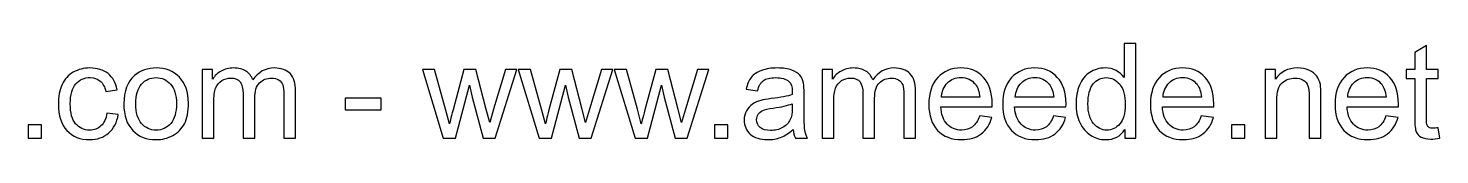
# Model space of a CAD drawing. Header units: millimetres. Extents: x -488 to 780, y 57 to 496.
# Drawn here: x 522.3 to 779.7, y 57 to 74.6 of the extents above; entities that cross this region are included whole.
import ezdxf

# ---------------------------------------------------------------- set-up
doc = ezdxf.new("R2010")
doc.units = ezdxf.units.MM
doc.header["$MEASUREMENT"] = 0
doc.layers.add('Layer 1', color=7, linetype='Continuous')

msp = doc.modelspace()

# ---------------------------------------------------------------- linework, layer by layer
at = {"layer": 'Layer 1', "color": 250}
for points, knots in [([(722.3055, 57.219), (722.3055, 57.219), (722.3055, 58.8141), (722.3055, 58.8141), (722.3055, 58.8141), (721.51, 57.5744), (720.3389, 56.9525), (718.7922, 56.9525), (718.7922, 56.9525), (717.7907, 56.9525), (716.8699, 57.2271), (716.034, 57.7803), (716.034, 57.7803), (715.194, 58.3295), (714.5439, 59.1009), (714.0794, 60.0862), (714.0794, 60.0862), (713.6191, 61.0756), (713.3889, 62.2104), (713.3889, 63.4946), (713.3889, 63.4946), (713.3889, 64.7465), (713.5989, 65.8812), (714.0148, 66.9029), (714.0148, 66.9029), (714.4348, 67.9206), (715.0608, 68.704), (715.8967, 69.2452), (715.8967, 69.2452), (716.7286, 69.7903), (717.6655, 70.0609), (718.6953, 70.0609), (718.6953, 70.0609), (719.4545, 70.0609), (720.1289, 69.8994), (720.7185, 69.5803), (720.7185, 69.5803), (721.3081, 69.2613), (721.7886, 68.8413), (722.1602, 68.3285), (722.1602, 68.3285), (722.1602, 68.3285), (722.1602, 74.5677), (722.1602, 74.5677), (722.1602, 74.5677), (722.1602, 74.5677), (724.2924, 74.5677), (724.2924, 74.5677), (724.2924, 74.5677), (724.2924, 74.5677), (724.2924, 57.219), (724.2924, 57.219), (724.2924, 57.219), (724.2924, 57.219), (722.3055, 57.219), (722.3055, 57.219)], [0, 0, 0, 0, 0.06666667, 0.06666667, 0.06666667, 0.06666667, 0.13333333, 0.13333333, 0.13333333, 0.13333333, 0.2, 0.2, 0.2, 0.2, 0.26666667, 0.26666667, 0.26666667, 0.26666667, 0.33333333, 0.33333333, 0.33333333, 0.33333333, 0.4, 0.4, 0.4, 0.4, 0.46666667, 0.46666667, 0.46666667, 0.46666667, 0.53333333, 0.53333333, 0.53333333, 0.53333333, 0.6, 0.6, 0.6, 0.6, 0.66666667, 0.66666667, 0.66666667, 0.66666667, 0.73333333, 0.73333333, 0.73333333, 0.73333333, 0.8, 0.8, 0.8, 0.8, 0.86666667, 0.86666667, 0.86666667, 0.86666667, 1, 1, 1, 1]), ([(779.4519, 59.1211), (779.4519, 59.1211), (779.7427, 57.2392), (779.7427, 57.2392), (779.7427, 57.2392), (779.145, 57.114), (778.6079, 57.0494), (778.1395, 57.0494), (778.1395, 57.0494), (777.3681, 57.0494), (776.7705, 57.1705), (776.3424, 57.4169), (776.3424, 57.4169), (775.9184, 57.6632), (775.6195, 57.9822), (775.4459, 58.382), (775.4459, 58.382), (775.2722, 58.7818), (775.1874, 59.6218), (775.1874, 60.902), (775.1874, 60.902), (775.1874, 60.902), (775.1874, 68.1467), (775.1874, 68.1467), (775.1874, 68.1467), (775.1874, 68.1467), (773.6125, 68.1467), (773.6125, 68.1467), (773.6125, 68.1467), (773.6125, 68.1467), (773.6125, 69.7944), (773.6125, 69.7944), (773.6125, 69.7944), (773.6125, 69.7944), (775.1874, 69.7944), (775.1874, 69.7944), (775.1874, 69.7944), (775.1874, 69.7944), (775.1874, 72.9039), (775.1874, 72.9039), (775.1874, 72.9039), (775.1874, 72.9039), (777.3197, 74.184), (777.3197, 74.184), (777.3197, 74.184), (777.3197, 74.184), (777.3197, 69.7944), (777.3197, 69.7944), (777.3197, 69.7944), (777.3197, 69.7944), (779.4519, 69.7944), (779.4519, 69.7944), (779.4519, 69.7944), (779.4519, 69.7944), (779.4519, 68.1467), (779.4519, 68.1467), (779.4519, 68.1467), (779.4519, 68.1467), (777.3197, 68.1467), (777.3197, 68.1467), (777.3197, 68.1467), (777.3197, 68.1467), (777.3197, 60.7808), (777.3197, 60.7808), (777.3197, 60.7808), (777.3197, 60.171), (777.356, 59.7793), (777.4327, 59.6057), (777.4327, 59.6057), (777.5054, 59.432), (777.6266, 59.2947), (777.7962, 59.1897), (777.7962, 59.1897), (777.9658, 59.0887), (778.2081, 59.0363), (778.5231, 59.0363), (778.5231, 59.0363), (778.7573, 59.0363), (779.0683, 59.0645), (779.4519, 59.1211)], [0, 0, 0, 0, 0.04761905, 0.04761905, 0.04761905, 0.04761905, 0.0952381, 0.0952381, 0.0952381, 0.0952381, 0.14285714, 0.14285714, 0.14285714, 0.14285714, 0.19047619, 0.19047619, 0.19047619, 0.19047619, 0.23809524, 0.23809524, 0.23809524, 0.23809524, 0.28571429, 0.28571429, 0.28571429, 0.28571429, 0.33333333, 0.33333333, 0.33333333, 0.33333333, 0.38095238, 0.38095238, 0.38095238, 0.38095238, 0.42857143, 0.42857143, 0.42857143, 0.42857143, 0.47619048, 0.47619048, 0.47619048, 0.47619048, 0.52380952, 0.52380952, 0.52380952, 0.52380952, 0.57142857, 0.57142857, 0.57142857, 0.57142857, 0.61904762, 0.61904762, 0.61904762, 0.61904762, 0.66666667, 0.66666667, 0.66666667, 0.66666667, 0.71428571, 0.71428571, 0.71428571, 0.71428571, 0.76190476, 0.76190476, 0.76190476, 0.76190476, 0.80952381, 0.80952381, 0.80952381, 0.80952381, 0.85714286, 0.85714286, 0.85714286, 0.85714286, 0.9047619, 0.9047619, 0.9047619, 0.9047619, 1, 1, 1, 1]), ([(536.5948, 61.8227), (536.5948, 61.8227), (538.6785, 61.5319), (538.6785, 61.5319), (538.6785, 61.5319), (538.4483, 60.0983), (537.8668, 58.9797), (536.9259, 58.168), (536.9259, 58.168), (535.985, 57.3563), (534.826, 56.9525), (533.457, 56.9525), (533.457, 56.9525), (531.7407, 56.9525), (530.3596, 57.5138), (529.3177, 58.6365), (529.3177, 58.6365), (528.2717, 59.7591), (527.7508, 61.3664), (527.7508, 63.4582), (527.7508, 63.4582), (527.7508, 64.8151), (527.9769, 65.9983), (528.4252, 67.016), (528.4252, 67.016), (528.8735, 68.0296), (529.5559, 68.7929), (530.4767, 69.2977), (530.4767, 69.2977), (531.3934, 69.8065), (532.3908, 70.0609), (533.4731, 70.0609), (533.4731, 70.0609), (534.834, 70.0609), (535.9527, 69.7176), (536.8169, 69.0271), (536.8169, 69.0271), (537.6851, 68.3365), (538.2424, 67.3552), (538.4847, 66.0872), (538.4847, 66.0872), (538.4847, 66.0872), (536.4251, 65.7722), (536.4251, 65.7722), (536.4251, 65.7722), (536.2273, 66.6162), (535.88, 67.2502), (535.3752, 67.6783), (535.3752, 67.6783), (534.8744, 68.1023), (534.2687, 68.3163), (533.5579, 68.3163), (533.5579, 68.3163), (532.4837, 68.3163), (531.6114, 67.9327), (530.937, 67.1654), (530.937, 67.1654), (530.2667, 66.3941), (529.9315, 65.1826), (529.9315, 63.5188), (529.9315, 63.5188), (529.9315, 61.8308), (530.2546, 60.6072), (530.9007, 59.8439), (530.9007, 59.8439), (531.5509, 59.0807), (532.3949, 58.697), (533.4327, 58.697), (533.4327, 58.697), (534.2727, 58.697), (534.9713, 58.9514), (535.5286, 59.4643), (535.5286, 59.4643), (536.09, 59.9731), (536.4453, 60.7606), (536.5948, 61.8227)], [0, 0, 0, 0, 0.05, 0.05, 0.05, 0.05, 0.1, 0.1, 0.1, 0.1, 0.15, 0.15, 0.15, 0.15, 0.2, 0.2, 0.2, 0.2, 0.25, 0.25, 0.25, 0.25, 0.3, 0.3, 0.3, 0.3, 0.35, 0.35, 0.35, 0.35, 0.4, 0.4, 0.4, 0.4, 0.45, 0.45, 0.45, 0.45, 0.5, 0.5, 0.5, 0.5, 0.55, 0.55, 0.55, 0.55, 0.6, 0.6, 0.6, 0.6, 0.65, 0.65, 0.65, 0.65, 0.7, 0.7, 0.7, 0.7, 0.75, 0.75, 0.75, 0.75, 0.8, 0.8, 0.8, 0.8, 0.85, 0.85, 0.85, 0.85, 0.9, 0.9, 0.9, 0.9, 1, 1, 1, 1]), ([(539.6962, 63.5067), (539.6962, 65.8287), (540.3423, 67.5491), (541.6386, 68.6677), (541.6386, 68.6677), (542.7169, 69.5965), (544.0374, 70.0609), (545.5922, 70.0609), (545.5922, 70.0609), (547.3165, 70.0609), (548.7299, 69.4955), (549.8284, 68.3648), (549.8284, 68.3648), (550.9228, 67.2381), (551.472, 65.6753), (551.472, 63.6844), (551.472, 63.6844), (551.472, 62.069), (551.2297, 60.801), (550.7451, 59.8762), (550.7451, 59.8762), (550.2605, 58.9514), (549.5538, 58.2326), (548.6249, 57.7198), (548.6249, 57.7198), (547.7002, 57.2069), (546.6865, 56.9525), (545.5922, 56.9525), (545.5922, 56.9525), (543.8314, 56.9525), (542.41, 57.5138), (541.3236, 58.6405), (541.3236, 58.6405), (540.2373, 59.7672), (539.6962, 61.3906), (539.6962, 63.5067)], [0, 0, 0, 0, 0.1, 0.1, 0.1, 0.1, 0.2, 0.2, 0.2, 0.2, 0.3, 0.3, 0.3, 0.3, 0.4, 0.4, 0.4, 0.4, 0.5, 0.5, 0.5, 0.5, 0.6, 0.6, 0.6, 0.6, 0.7, 0.7, 0.7, 0.7, 0.8, 0.8, 0.8, 0.8, 1, 1, 1, 1]), ([(553.9717, 57.219), (553.9717, 57.219), (553.9717, 69.7944), (553.9717, 69.7944), (553.9717, 69.7944), (553.9717, 69.7944), (555.8859, 69.7944), (555.8859, 69.7944), (555.8859, 69.7944), (555.8859, 69.7944), (555.8859, 68.0175), (555.8859, 68.0175), (555.8859, 68.0175), (556.2776, 68.6313), (556.8026, 69.128), (557.4568, 69.4996), (557.4568, 69.4996), (558.111, 69.8751), (558.854, 70.0609), (559.69, 70.0609), (559.69, 70.0609), (560.6188, 70.0609), (561.382, 69.8671), (561.9757, 69.4834), (561.9757, 69.4834), (562.5693, 69.0957), (562.9893, 68.5586), (563.2316, 67.864), (563.2316, 67.864), (564.2331, 69.33), (565.5294, 70.0609), (567.1286, 70.0609), (567.1286, 70.0609), (568.3805, 70.0609), (569.3456, 69.7176), (570.016, 69.0271), (570.016, 69.0271), (570.6904, 68.3365), (571.0296, 67.2745), (571.0296, 65.8408), (571.0296, 65.8408), (571.0296, 65.8408), (571.0296, 57.219), (571.0296, 57.219), (571.0296, 57.219), (571.0296, 57.219), (568.8974, 57.219), (568.8974, 57.219), (568.8974, 57.219), (568.8974, 57.219), (568.8974, 65.1341), (568.8974, 65.1341), (568.8974, 65.1341), (568.8974, 65.9822), (568.8247, 66.596), (568.6874, 66.9716), (568.6874, 66.9716), (568.5501, 67.3471), (568.2997, 67.646), (567.9322, 67.8762), (567.9322, 67.8762), (567.5687, 68.1063), (567.1407, 68.2194), (566.652, 68.2194), (566.652, 68.2194), (565.7636, 68.2194), (565.0286, 67.9246), (564.4431, 67.3391), (564.4431, 67.3391), (563.8575, 66.7495), (563.5668, 65.8085), (563.5668, 64.5163), (563.5668, 64.5163), (563.5668, 64.5163), (563.5668, 57.219), (563.5668, 57.219), (563.5668, 57.219), (563.5668, 57.219), (561.4345, 57.219), (561.4345, 57.219), (561.4345, 57.219), (561.4345, 57.219), (561.4345, 65.3805), (561.4345, 65.3805), (561.4345, 65.3805), (561.4345, 66.3254), (561.2609, 67.0362), (560.9136, 67.5087), (560.9136, 67.5087), (560.5663, 67.9812), (559.9969, 68.2194), (559.2094, 68.2194), (559.2094, 68.2194), (558.6117, 68.2194), (558.0585, 68.0619), (557.5496, 67.7469), (557.5496, 67.7469), (557.0408, 67.4319), (556.6733, 66.9716), (556.4431, 66.3618), (556.4431, 66.3618), (556.217, 65.756), (556.1039, 64.8797), (556.1039, 63.7369), (556.1039, 63.7369), (556.1039, 63.7369), (556.1039, 57.219), (556.1039, 57.219), (556.1039, 57.219), (556.1039, 57.219), (553.9717, 57.219), (553.9717, 57.219)], [0, 0, 0, 0, 0.03448276, 0.03448276, 0.03448276, 0.03448276, 0.06896552, 0.06896552, 0.06896552, 0.06896552, 0.10344828, 0.10344828, 0.10344828, 0.10344828, 0.13793103, 0.13793103, 0.13793103, 0.13793103, 0.17241379, 0.17241379, 0.17241379, 0.17241379, 0.20689655, 0.20689655, 0.20689655, 0.20689655, 0.24137931, 0.24137931, 0.24137931, 0.24137931, 0.27586207, 0.27586207, 0.27586207, 0.27586207, 0.31034483, 0.31034483, 0.31034483, 0.31034483, 0.34482759, 0.34482759, 0.34482759, 0.34482759, 0.37931034, 0.37931034, 0.37931034, 0.37931034, 0.4137931, 0.4137931, 0.4137931, 0.4137931, 0.44827586, 0.44827586, 0.44827586, 0.44827586, 0.48275862, 0.48275862, 0.48275862, 0.48275862, 0.51724138, 0.51724138, 0.51724138, 0.51724138, 0.55172414, 0.55172414, 0.55172414, 0.55172414, 0.5862069, 0.5862069, 0.5862069, 0.5862069, 0.62068966, 0.62068966, 0.62068966, 0.62068966, 0.65517241, 0.65517241, 0.65517241, 0.65517241, 0.68965517, 0.68965517, 0.68965517, 0.68965517, 0.72413793, 0.72413793, 0.72413793, 0.72413793, 0.75862069, 0.75862069, 0.75862069, 0.75862069, 0.79310345, 0.79310345, 0.79310345, 0.79310345, 0.82758621, 0.82758621, 0.82758621, 0.82758621, 0.86206897, 0.86206897, 0.86206897, 0.86206897, 0.89655172, 0.89655172, 0.89655172, 0.89655172, 0.93103448, 0.93103448, 0.93103448, 0.93103448, 1, 1, 1, 1]), ([(597.9491, 57.219), (597.9491, 57.219), (594.1491, 69.7944), (594.1491, 69.7944), (594.1491, 69.7944), (594.1491, 69.7944), (596.3782, 69.7944), (596.3782, 69.7944), (596.3782, 69.7944), (596.3782, 69.7944), (598.3853, 62.5375), (598.3853, 62.5375), (598.3853, 62.5375), (598.3853, 62.5375), (599.096, 59.8358), (599.096, 59.8358), (599.096, 59.8358), (599.1243, 59.9691), (599.3424, 60.8333), (599.7462, 62.4285), (599.7462, 62.4285), (599.7462, 62.4285), (601.7371, 69.7944), (601.7371, 69.7944), (601.7371, 69.7944), (601.7371, 69.7944), (603.9218, 69.7944), (603.9218, 69.7944), (603.9218, 69.7944), (603.9218, 69.7944), (605.8158, 62.4931), (605.8158, 62.4931), (605.8158, 62.4931), (605.8158, 62.4931), (606.4337, 60.0983), (606.4337, 60.0983), (606.4337, 60.0983), (606.4337, 60.0983), (607.1565, 62.5254), (607.1565, 62.5254), (607.1565, 62.5254), (607.1565, 62.5254), (609.3292, 69.7944), (609.3292, 69.7944), (609.3292, 69.7944), (609.3292, 69.7944), (611.4008, 69.7944), (611.4008, 69.7944), (611.4008, 69.7944), (611.4008, 69.7944), (607.4554, 57.219), (607.4554, 57.219), (607.4554, 57.219), (607.4554, 57.219), (605.2505, 57.219), (605.2505, 57.219), (605.2505, 57.219), (605.2505, 57.219), (603.2555, 64.7424), (603.2555, 64.7424), (603.2555, 64.7424), (603.2555, 64.7424), (602.7507, 66.8948), (602.7507, 66.8948), (602.7507, 66.8948), (602.7507, 66.8948), (600.2066, 57.219), (600.2066, 57.219), (600.2066, 57.219), (600.2066, 57.219), (597.9491, 57.219), (597.9491, 57.219)], [0, 0, 0, 0, 0.05263158, 0.05263158, 0.05263158, 0.05263158, 0.10526316, 0.10526316, 0.10526316, 0.10526316, 0.15789474, 0.15789474, 0.15789474, 0.15789474, 0.21052632, 0.21052632, 0.21052632, 0.21052632, 0.26315789, 0.26315789, 0.26315789, 0.26315789, 0.31578947, 0.31578947, 0.31578947, 0.31578947, 0.36842105, 0.36842105, 0.36842105, 0.36842105, 0.42105263, 0.42105263, 0.42105263, 0.42105263, 0.47368421, 0.47368421, 0.47368421, 0.47368421, 0.52631579, 0.52631579, 0.52631579, 0.52631579, 0.57894737, 0.57894737, 0.57894737, 0.57894737, 0.63157895, 0.63157895, 0.63157895, 0.63157895, 0.68421053, 0.68421053, 0.68421053, 0.68421053, 0.73684211, 0.73684211, 0.73684211, 0.73684211, 0.78947368, 0.78947368, 0.78947368, 0.78947368, 0.84210526, 0.84210526, 0.84210526, 0.84210526, 0.89473684, 0.89473684, 0.89473684, 0.89473684, 1, 1, 1, 1]), ([(615.4472, 57.219), (615.4472, 57.219), (611.6472, 69.7944), (611.6472, 69.7944), (611.6472, 69.7944), (611.6472, 69.7944), (613.8763, 69.7944), (613.8763, 69.7944), (613.8763, 69.7944), (613.8763, 69.7944), (615.8834, 62.5375), (615.8834, 62.5375), (615.8834, 62.5375), (615.8834, 62.5375), (616.5941, 59.8358), (616.5941, 59.8358), (616.5941, 59.8358), (616.6224, 59.9691), (616.8405, 60.8333), (617.2443, 62.4285), (617.2443, 62.4285), (617.2443, 62.4285), (619.2352, 69.7944), (619.2352, 69.7944), (619.2352, 69.7944), (619.2352, 69.7944), (621.4199, 69.7944), (621.4199, 69.7944), (621.4199, 69.7944), (621.4199, 69.7944), (623.3139, 62.4931), (623.3139, 62.4931), (623.3139, 62.4931), (623.3139, 62.4931), (623.9318, 60.0983), (623.9318, 60.0983), (623.9318, 60.0983), (623.9318, 60.0983), (624.6546, 62.5254), (624.6546, 62.5254), (624.6546, 62.5254), (624.6546, 62.5254), (626.8273, 69.7944), (626.8273, 69.7944), (626.8273, 69.7944), (626.8273, 69.7944), (628.8989, 69.7944), (628.8989, 69.7944), (628.8989, 69.7944), (628.8989, 69.7944), (624.9535, 57.219), (624.9535, 57.219), (624.9535, 57.219), (624.9535, 57.219), (622.7486, 57.219), (622.7486, 57.219), (622.7486, 57.219), (622.7486, 57.219), (620.7536, 64.7424), (620.7536, 64.7424), (620.7536, 64.7424), (620.7536, 64.7424), (620.2488, 66.8948), (620.2488, 66.8948), (620.2488, 66.8948), (620.2488, 66.8948), (617.7047, 57.219), (617.7047, 57.219), (617.7047, 57.219), (617.7047, 57.219), (615.4472, 57.219), (615.4472, 57.219)], [0, 0, 0, 0, 0.05263158, 0.05263158, 0.05263158, 0.05263158, 0.10526316, 0.10526316, 0.10526316, 0.10526316, 0.15789474, 0.15789474, 0.15789474, 0.15789474, 0.21052632, 0.21052632, 0.21052632, 0.21052632, 0.26315789, 0.26315789, 0.26315789, 0.26315789, 0.31578947, 0.31578947, 0.31578947, 0.31578947, 0.36842105, 0.36842105, 0.36842105, 0.36842105, 0.42105263, 0.42105263, 0.42105263, 0.42105263, 0.47368421, 0.47368421, 0.47368421, 0.47368421, 0.52631579, 0.52631579, 0.52631579, 0.52631579, 0.57894737, 0.57894737, 0.57894737, 0.57894737, 0.63157895, 0.63157895, 0.63157895, 0.63157895, 0.68421053, 0.68421053, 0.68421053, 0.68421053, 0.73684211, 0.73684211, 0.73684211, 0.73684211, 0.78947368, 0.78947368, 0.78947368, 0.78947368, 0.84210526, 0.84210526, 0.84210526, 0.84210526, 0.89473684, 0.89473684, 0.89473684, 0.89473684, 1, 1, 1, 1]), ([(632.9453, 57.219), (632.9453, 57.219), (629.1453, 69.7944), (629.1453, 69.7944), (629.1453, 69.7944), (629.1453, 69.7944), (631.3744, 69.7944), (631.3744, 69.7944), (631.3744, 69.7944), (631.3744, 69.7944), (633.3815, 62.5375), (633.3815, 62.5375), (633.3815, 62.5375), (633.3815, 62.5375), (634.0922, 59.8358), (634.0922, 59.8358), (634.0922, 59.8358), (634.1205, 59.9691), (634.3386, 60.8333), (634.7424, 62.4285), (634.7424, 62.4285), (634.7424, 62.4285), (636.7333, 69.7944), (636.7333, 69.7944), (636.7333, 69.7944), (636.7333, 69.7944), (638.918, 69.7944), (638.918, 69.7944), (638.918, 69.7944), (638.918, 69.7944), (640.812, 62.4931), (640.812, 62.4931), (640.812, 62.4931), (640.812, 62.4931), (641.4299, 60.0983), (641.4299, 60.0983), (641.4299, 60.0983), (641.4299, 60.0983), (642.1527, 62.5254), (642.1527, 62.5254), (642.1527, 62.5254), (642.1527, 62.5254), (644.3254, 69.7944), (644.3254, 69.7944), (644.3254, 69.7944), (644.3254, 69.7944), (646.397, 69.7944), (646.397, 69.7944), (646.397, 69.7944), (646.397, 69.7944), (642.4516, 57.219), (642.4516, 57.219), (642.4516, 57.219), (642.4516, 57.219), (640.2467, 57.219), (640.2467, 57.219), (640.2467, 57.219), (640.2467, 57.219), (638.2517, 64.7424), (638.2517, 64.7424), (638.2517, 64.7424), (638.2517, 64.7424), (637.7469, 66.8948), (637.7469, 66.8948), (637.7469, 66.8948), (637.7469, 66.8948), (635.2028, 57.219), (635.2028, 57.219), (635.2028, 57.219), (635.2028, 57.219), (632.9453, 57.219), (632.9453, 57.219)], [0, 0, 0, 0, 0.05263158, 0.05263158, 0.05263158, 0.05263158, 0.10526316, 0.10526316, 0.10526316, 0.10526316, 0.15789474, 0.15789474, 0.15789474, 0.15789474, 0.21052632, 0.21052632, 0.21052632, 0.21052632, 0.26315789, 0.26315789, 0.26315789, 0.26315789, 0.31578947, 0.31578947, 0.31578947, 0.31578947, 0.36842105, 0.36842105, 0.36842105, 0.36842105, 0.42105263, 0.42105263, 0.42105263, 0.42105263, 0.47368421, 0.47368421, 0.47368421, 0.47368421, 0.52631579, 0.52631579, 0.52631579, 0.52631579, 0.57894737, 0.57894737, 0.57894737, 0.57894737, 0.63157895, 0.63157895, 0.63157895, 0.63157895, 0.68421053, 0.68421053, 0.68421053, 0.68421053, 0.73684211, 0.73684211, 0.73684211, 0.73684211, 0.78947368, 0.78947368, 0.78947368, 0.78947368, 0.84210526, 0.84210526, 0.84210526, 0.84210526, 0.89473684, 0.89473684, 0.89473684, 0.89473684, 1, 1, 1, 1]), ([(661.7912, 58.794), (660.9996, 58.1195), (660.2364, 57.6471), (659.5055, 57.3684), (659.5055, 57.3684), (658.7745, 57.0898), (657.9911, 56.9525), (657.1511, 56.9525), (657.1511, 56.9525), (655.77, 56.9525), (654.7079, 57.2877), (653.9649, 57.9621), (653.9649, 57.9621), (653.2218, 58.6324), (652.8503, 59.4926), (652.8503, 60.5385), (652.8503, 60.5385), (652.8503, 61.1523), (652.9916, 61.7137), (653.2703, 62.2225), (653.2703, 62.2225), (653.553, 62.7313), (653.9204, 63.1352), (654.3727, 63.4421), (654.3727, 63.4421), (654.8291, 63.749), (655.3379, 63.9832), (655.9073, 64.1407), (655.9073, 64.1407), (656.3273, 64.2497), (656.9613, 64.3547), (657.8053, 64.4597), (657.8053, 64.4597), (659.5256, 64.6616), (660.7977, 64.908), (661.6094, 65.1907), (661.6094, 65.1907), (661.6175, 65.4814), (661.6215, 65.6672), (661.6215, 65.7439), (661.6215, 65.7439), (661.6215, 66.6081), (661.4196, 67.2179), (661.0158, 67.5733), (661.0158, 67.5733), (660.4706, 68.0538), (659.6589, 68.2921), (658.5847, 68.2921), (658.5847, 68.2921), (657.5792, 68.2921), (656.8361, 68.1144), (656.3596, 67.7631), (656.3596, 67.7631), (655.879, 67.4118), (655.5277, 66.7899), (655.2975, 65.8933), (655.2975, 65.8933), (655.2975, 65.8933), (653.2137, 66.1841), (653.2137, 66.1841), (653.2137, 66.1841), (653.4035, 67.0766), (653.7145, 67.7994), (654.1506, 68.3486), (654.1506, 68.3486), (654.5868, 68.8979), (655.2167, 69.3178), (656.0406, 69.6167), (656.0406, 69.6167), (656.8603, 69.9115), (657.8174, 70.0609), (658.8997, 70.0609), (658.8997, 70.0609), (659.9739, 70.0609), (660.8502, 69.9357), (661.5246, 69.6813), (661.5246, 69.6813), (662.195, 69.4269), (662.6917, 69.1119), (663.0067, 68.7283), (663.0067, 68.7283), (663.3217, 68.3446), (663.5438, 67.86), (663.673, 67.2745), (663.673, 67.2745), (663.7417, 66.911), (663.778, 66.2568), (663.778, 65.3159), (663.778, 65.3159), (663.778, 65.3159), (663.778, 62.489), (663.778, 62.489), (663.778, 62.489), (663.778, 60.5143), (663.8224, 59.2664), (663.9113, 58.7374), (663.9113, 58.7374), (663.9961, 58.2084), (664.1738, 57.7036), (664.4322, 57.219), (664.4322, 57.219), (664.4322, 57.219), (662.2031, 57.219), (662.2031, 57.219), (662.2031, 57.219), (661.989, 57.6673), (661.8517, 58.1922), (661.7912, 58.794)], [0, 0, 0, 0, 0.03571429, 0.03571429, 0.03571429, 0.03571429, 0.07142857, 0.07142857, 0.07142857, 0.07142857, 0.10714286, 0.10714286, 0.10714286, 0.10714286, 0.14285714, 0.14285714, 0.14285714, 0.14285714, 0.17857143, 0.17857143, 0.17857143, 0.17857143, 0.21428571, 0.21428571, 0.21428571, 0.21428571, 0.25, 0.25, 0.25, 0.25, 0.28571429, 0.28571429, 0.28571429, 0.28571429, 0.32142857, 0.32142857, 0.32142857, 0.32142857, 0.35714286, 0.35714286, 0.35714286, 0.35714286, 0.39285714, 0.39285714, 0.39285714, 0.39285714, 0.42857143, 0.42857143, 0.42857143, 0.42857143, 0.46428571, 0.46428571, 0.46428571, 0.46428571, 0.5, 0.5, 0.5, 0.5, 0.53571429, 0.53571429, 0.53571429, 0.53571429, 0.57142857, 0.57142857, 0.57142857, 0.57142857, 0.60714286, 0.60714286, 0.60714286, 0.60714286, 0.64285714, 0.64285714, 0.64285714, 0.64285714, 0.67857143, 0.67857143, 0.67857143, 0.67857143, 0.71428571, 0.71428571, 0.71428571, 0.71428571, 0.75, 0.75, 0.75, 0.75, 0.78571429, 0.78571429, 0.78571429, 0.78571429, 0.82142857, 0.82142857, 0.82142857, 0.82142857, 0.85714286, 0.85714286, 0.85714286, 0.85714286, 0.89285714, 0.89285714, 0.89285714, 0.89285714, 0.92857143, 0.92857143, 0.92857143, 0.92857143, 1, 1, 1, 1]), ([(667.0531, 57.219), (667.0531, 57.219), (667.0531, 69.7944), (667.0531, 69.7944), (667.0531, 69.7944), (667.0531, 69.7944), (668.9673, 69.7944), (668.9673, 69.7944), (668.9673, 69.7944), (668.9673, 69.7944), (668.9673, 68.0175), (668.9673, 68.0175), (668.9673, 68.0175), (669.359, 68.6313), (669.884, 69.128), (670.5382, 69.4996), (670.5382, 69.4996), (671.1924, 69.8751), (671.9354, 70.0609), (672.7714, 70.0609), (672.7714, 70.0609), (673.7002, 70.0609), (674.4634, 69.8671), (675.0571, 69.4834), (675.0571, 69.4834), (675.6507, 69.0957), (676.0707, 68.5586), (676.313, 67.864), (676.313, 67.864), (677.3145, 69.33), (678.6108, 70.0609), (680.21, 70.0609), (680.21, 70.0609), (681.4619, 70.0609), (682.427, 69.7176), (683.0974, 69.0271), (683.0974, 69.0271), (683.7718, 68.3365), (684.111, 67.2745), (684.111, 65.8408), (684.111, 65.8408), (684.111, 65.8408), (684.111, 57.219), (684.111, 57.219), (684.111, 57.219), (684.111, 57.219), (681.9788, 57.219), (681.9788, 57.219), (681.9788, 57.219), (681.9788, 57.219), (681.9788, 65.1341), (681.9788, 65.1341), (681.9788, 65.1341), (681.9788, 65.9822), (681.9061, 66.596), (681.7688, 66.9716), (681.7688, 66.9716), (681.6315, 67.3471), (681.3811, 67.646), (681.0136, 67.8762), (681.0136, 67.8762), (680.6501, 68.1063), (680.2221, 68.2194), (679.7334, 68.2194), (679.7334, 68.2194), (678.845, 68.2194), (678.11, 67.9246), (677.5245, 67.3391), (677.5245, 67.3391), (676.9389, 66.7495), (676.6482, 65.8085), (676.6482, 64.5163), (676.6482, 64.5163), (676.6482, 64.5163), (676.6482, 57.219), (676.6482, 57.219), (676.6482, 57.219), (676.6482, 57.219), (674.5159, 57.219), (674.5159, 57.219), (674.5159, 57.219), (674.5159, 57.219), (674.5159, 65.3805), (674.5159, 65.3805), (674.5159, 65.3805), (674.5159, 66.3254), (674.3423, 67.0362), (673.995, 67.5087), (673.995, 67.5087), (673.6477, 67.9812), (673.0783, 68.2194), (672.2908, 68.2194), (672.2908, 68.2194), (671.6931, 68.2194), (671.1399, 68.0619), (670.631, 67.7469), (670.631, 67.7469), (670.1222, 67.4319), (669.7547, 66.9716), (669.5245, 66.3618), (669.5245, 66.3618), (669.2984, 65.756), (669.1853, 64.8797), (669.1853, 63.7369), (669.1853, 63.7369), (669.1853, 63.7369), (669.1853, 57.219), (669.1853, 57.219), (669.1853, 57.219), (669.1853, 57.219), (667.0531, 57.219), (667.0531, 57.219)], [0, 0, 0, 0, 0.03448276, 0.03448276, 0.03448276, 0.03448276, 0.06896552, 0.06896552, 0.06896552, 0.06896552, 0.10344828, 0.10344828, 0.10344828, 0.10344828, 0.13793103, 0.13793103, 0.13793103, 0.13793103, 0.17241379, 0.17241379, 0.17241379, 0.17241379, 0.20689655, 0.20689655, 0.20689655, 0.20689655, 0.24137931, 0.24137931, 0.24137931, 0.24137931, 0.27586207, 0.27586207, 0.27586207, 0.27586207, 0.31034483, 0.31034483, 0.31034483, 0.31034483, 0.34482759, 0.34482759, 0.34482759, 0.34482759, 0.37931034, 0.37931034, 0.37931034, 0.37931034, 0.4137931, 0.4137931, 0.4137931, 0.4137931, 0.44827586, 0.44827586, 0.44827586, 0.44827586, 0.48275862, 0.48275862, 0.48275862, 0.48275862, 0.51724138, 0.51724138, 0.51724138, 0.51724138, 0.55172414, 0.55172414, 0.55172414, 0.55172414, 0.5862069, 0.5862069, 0.5862069, 0.5862069, 0.62068966, 0.62068966, 0.62068966, 0.62068966, 0.65517241, 0.65517241, 0.65517241, 0.65517241, 0.68965517, 0.68965517, 0.68965517, 0.68965517, 0.72413793, 0.72413793, 0.72413793, 0.72413793, 0.75862069, 0.75862069, 0.75862069, 0.75862069, 0.79310345, 0.79310345, 0.79310345, 0.79310345, 0.82758621, 0.82758621, 0.82758621, 0.82758621, 0.86206897, 0.86206897, 0.86206897, 0.86206897, 0.89655172, 0.89655172, 0.89655172, 0.89655172, 0.93103448, 0.93103448, 0.93103448, 0.93103448, 1, 1, 1, 1]), ([(695.8141, 61.2896), (695.8141, 61.2896), (698.019, 60.9989), (698.019, 60.9989), (698.019, 60.9989), (697.6758, 59.7187), (697.0337, 58.7213), (696.0968, 58.0146), (696.0968, 58.0146), (695.1599, 57.3078), (693.9645, 56.9525), (692.5067, 56.9525), (692.5067, 56.9525), (690.6733, 56.9525), (689.2195, 57.5178), (688.1453, 58.6486), (688.1453, 58.6486), (687.0711, 59.7753), (686.534, 61.3623), (686.534, 63.4017), (686.534, 63.4017), (686.534, 65.5097), (687.0751, 67.1493), (688.1615, 68.3123), (688.1615, 68.3123), (689.2478, 69.4794), (690.6571, 70.0609), (692.3896, 70.0609), (692.3896, 70.0609), (694.0655, 70.0609), (695.4345, 69.4915), (696.4966, 68.3486), (696.4966, 68.3486), (697.5587, 67.2058), (698.0917, 65.5985), (698.0917, 63.5269), (698.0917, 63.5269), (698.0917, 63.4017), (698.0877, 63.2119), (698.0796, 62.9615), (698.0796, 62.9615), (698.0796, 62.9615), (688.7147, 62.9615), (688.7147, 62.9615), (688.7147, 62.9615), (688.7955, 61.5844), (689.1832, 60.5264), (689.8858, 59.7955), (689.8858, 59.7955), (690.5845, 59.0645), (691.4608, 58.697), (692.5067, 58.697), (692.5067, 58.697), (693.2861, 58.697), (693.9524, 58.903), (694.5016, 59.3149), (694.5016, 59.3149), (695.0549, 59.7268), (695.491, 60.3851), (695.8141, 61.2896)], [0, 0, 0, 0, 0.0625, 0.0625, 0.0625, 0.0625, 0.125, 0.125, 0.125, 0.125, 0.1875, 0.1875, 0.1875, 0.1875, 0.25, 0.25, 0.25, 0.25, 0.3125, 0.3125, 0.3125, 0.3125, 0.375, 0.375, 0.375, 0.375, 0.4375, 0.4375, 0.4375, 0.4375, 0.5, 0.5, 0.5, 0.5, 0.5625, 0.5625, 0.5625, 0.5625, 0.625, 0.625, 0.625, 0.625, 0.6875, 0.6875, 0.6875, 0.6875, 0.75, 0.75, 0.75, 0.75, 0.8125, 0.8125, 0.8125, 0.8125, 0.875, 0.875, 0.875, 0.875, 1, 1, 1, 1]), ([(709.29, 61.2896), (709.29, 61.2896), (711.4949, 60.9989), (711.4949, 60.9989), (711.4949, 60.9989), (711.1517, 59.7187), (710.5096, 58.7213), (709.5727, 58.0146), (709.5727, 58.0146), (708.6358, 57.3078), (707.4404, 56.9525), (705.9826, 56.9525), (705.9826, 56.9525), (704.1492, 56.9525), (702.6954, 57.5178), (701.6212, 58.6486), (701.6212, 58.6486), (700.547, 59.7753), (700.0099, 61.3623), (700.0099, 63.4017), (700.0099, 63.4017), (700.0099, 65.5097), (700.551, 67.1493), (701.6374, 68.3123), (701.6374, 68.3123), (702.7237, 69.4794), (704.133, 70.0609), (705.8655, 70.0609), (705.8655, 70.0609), (707.5414, 70.0609), (708.9104, 69.4915), (709.9725, 68.3486), (709.9725, 68.3486), (711.0346, 67.2058), (711.5676, 65.5985), (711.5676, 63.5269), (711.5676, 63.5269), (711.5676, 63.4017), (711.5636, 63.2119), (711.5555, 62.9615), (711.5555, 62.9615), (711.5555, 62.9615), (702.1906, 62.9615), (702.1906, 62.9615), (702.1906, 62.9615), (702.2714, 61.5844), (702.6591, 60.5264), (703.3617, 59.7955), (703.3617, 59.7955), (704.0604, 59.0645), (704.9367, 58.697), (705.9826, 58.697), (705.9826, 58.697), (706.762, 58.697), (707.4283, 58.903), (707.9775, 59.3149), (707.9775, 59.3149), (708.5308, 59.7268), (708.9669, 60.3851), (709.29, 61.2896)], [0, 0, 0, 0, 0.0625, 0.0625, 0.0625, 0.0625, 0.125, 0.125, 0.125, 0.125, 0.1875, 0.1875, 0.1875, 0.1875, 0.25, 0.25, 0.25, 0.25, 0.3125, 0.3125, 0.3125, 0.3125, 0.375, 0.375, 0.375, 0.375, 0.4375, 0.4375, 0.4375, 0.4375, 0.5, 0.5, 0.5, 0.5, 0.5625, 0.5625, 0.5625, 0.5625, 0.625, 0.625, 0.625, 0.625, 0.6875, 0.6875, 0.6875, 0.6875, 0.75, 0.75, 0.75, 0.75, 0.8125, 0.8125, 0.8125, 0.8125, 0.875, 0.875, 0.875, 0.875, 1, 1, 1, 1]), ([(736.2418, 61.2896), (736.2418, 61.2896), (738.4467, 60.9989), (738.4467, 60.9989), (738.4467, 60.9989), (738.1035, 59.7187), (737.4614, 58.7213), (736.5245, 58.0146), (736.5245, 58.0146), (735.5876, 57.3078), (734.3922, 56.9525), (732.9344, 56.9525), (732.9344, 56.9525), (731.101, 56.9525), (729.6472, 57.5178), (728.573, 58.6486), (728.573, 58.6486), (727.4988, 59.7753), (726.9617, 61.3623), (726.9617, 63.4017), (726.9617, 63.4017), (726.9617, 65.5097), (727.5028, 67.1493), (728.5892, 68.3123), (728.5892, 68.3123), (729.6755, 69.4794), (731.0848, 70.0609), (732.8173, 70.0609), (732.8173, 70.0609), (734.4932, 70.0609), (735.8622, 69.4915), (736.9243, 68.3486), (736.9243, 68.3486), (737.9864, 67.2058), (738.5194, 65.5985), (738.5194, 63.5269), (738.5194, 63.5269), (738.5194, 63.4017), (738.5154, 63.2119), (738.5073, 62.9615), (738.5073, 62.9615), (738.5073, 62.9615), (729.1424, 62.9615), (729.1424, 62.9615), (729.1424, 62.9615), (729.2232, 61.5844), (729.6109, 60.5264), (730.3135, 59.7955), (730.3135, 59.7955), (731.0122, 59.0645), (731.8885, 58.697), (732.9344, 58.697), (732.9344, 58.697), (733.7138, 58.697), (734.3801, 58.903), (734.9293, 59.3149), (734.9293, 59.3149), (735.4826, 59.7268), (735.9187, 60.3851), (736.2418, 61.2896)], [0, 0, 0, 0, 0.0625, 0.0625, 0.0625, 0.0625, 0.125, 0.125, 0.125, 0.125, 0.1875, 0.1875, 0.1875, 0.1875, 0.25, 0.25, 0.25, 0.25, 0.3125, 0.3125, 0.3125, 0.3125, 0.375, 0.375, 0.375, 0.375, 0.4375, 0.4375, 0.4375, 0.4375, 0.5, 0.5, 0.5, 0.5, 0.5625, 0.5625, 0.5625, 0.5625, 0.625, 0.625, 0.625, 0.625, 0.6875, 0.6875, 0.6875, 0.6875, 0.75, 0.75, 0.75, 0.75, 0.8125, 0.8125, 0.8125, 0.8125, 0.875, 0.875, 0.875, 0.875, 1, 1, 1, 1]), ([(747.8722, 57.219), (747.8722, 57.219), (747.8722, 69.7944), (747.8722, 69.7944), (747.8722, 69.7944), (747.8722, 69.7944), (749.7864, 69.7944), (749.7864, 69.7944), (749.7864, 69.7944), (749.7864, 69.7944), (749.7864, 68.0094), (749.7864, 68.0094), (749.7864, 68.0094), (750.7071, 69.3784), (752.0397, 70.0609), (753.7803, 70.0609), (753.7803, 70.0609), (754.5395, 70.0609), (755.2341, 69.9236), (755.8681, 69.653), (755.8681, 69.653), (756.5021, 69.3825), (756.9786, 69.023), (757.2936, 68.5829), (757.2936, 68.5829), (757.6086, 68.1427), (757.8307, 67.6177), (757.9559, 67.012), (757.9559, 67.012), (758.0326, 66.6162), (758.073, 65.9256), (758.073, 64.9403), (758.073, 64.9403), (758.073, 64.9403), (758.073, 57.219), (758.073, 57.219), (758.073, 57.219), (758.073, 57.219), (755.9408, 57.219), (755.9408, 57.219), (755.9408, 57.219), (755.9408, 57.219), (755.9408, 64.8595), (755.9408, 64.8595), (755.9408, 64.8595), (755.9408, 65.7278), (755.86, 66.3779), (755.6944, 66.806), (755.6944, 66.806), (755.5289, 67.2341), (755.2341, 67.5773), (754.8141, 67.8358), (754.8141, 67.8358), (754.3941, 68.0902), (753.8974, 68.2194), (753.332, 68.2194), (753.332, 68.2194), (752.4274, 68.2194), (751.648, 67.9327), (750.9898, 67.3552), (750.9898, 67.3552), (750.3315, 66.7818), (750.0044, 65.6874), (750.0044, 64.0801), (750.0044, 64.0801), (750.0044, 64.0801), (750.0044, 57.219), (750.0044, 57.219), (750.0044, 57.219), (750.0044, 57.219), (747.8722, 57.219), (747.8722, 57.219)], [0, 0, 0, 0, 0.05263158, 0.05263158, 0.05263158, 0.05263158, 0.10526316, 0.10526316, 0.10526316, 0.10526316, 0.15789474, 0.15789474, 0.15789474, 0.15789474, 0.21052632, 0.21052632, 0.21052632, 0.21052632, 0.26315789, 0.26315789, 0.26315789, 0.26315789, 0.31578947, 0.31578947, 0.31578947, 0.31578947, 0.36842105, 0.36842105, 0.36842105, 0.36842105, 0.42105263, 0.42105263, 0.42105263, 0.42105263, 0.47368421, 0.47368421, 0.47368421, 0.47368421, 0.52631579, 0.52631579, 0.52631579, 0.52631579, 0.57894737, 0.57894737, 0.57894737, 0.57894737, 0.63157895, 0.63157895, 0.63157895, 0.63157895, 0.68421053, 0.68421053, 0.68421053, 0.68421053, 0.73684211, 0.73684211, 0.73684211, 0.73684211, 0.78947368, 0.78947368, 0.78947368, 0.78947368, 0.84210526, 0.84210526, 0.84210526, 0.84210526, 0.89473684, 0.89473684, 0.89473684, 0.89473684, 1, 1, 1, 1]), ([(769.9255, 61.2896), (769.9255, 61.2896), (772.1304, 60.9989), (772.1304, 60.9989), (772.1304, 60.9989), (771.7872, 59.7187), (771.1451, 58.7213), (770.2082, 58.0146), (770.2082, 58.0146), (769.2713, 57.3078), (768.0759, 56.9525), (766.6181, 56.9525), (766.6181, 56.9525), (764.7847, 56.9525), (763.3309, 57.5178), (762.2567, 58.6486), (762.2567, 58.6486), (761.1825, 59.7753), (760.6454, 61.3623), (760.6454, 63.4017), (760.6454, 63.4017), (760.6454, 65.5097), (761.1865, 67.1493), (762.2729, 68.3123), (762.2729, 68.3123), (763.3592, 69.4794), (764.7685, 70.0609), (766.501, 70.0609), (766.501, 70.0609), (768.1769, 70.0609), (769.5459, 69.4915), (770.608, 68.3486), (770.608, 68.3486), (771.6701, 67.2058), (772.2031, 65.5985), (772.2031, 63.5269), (772.2031, 63.5269), (772.2031, 63.4017), (772.1991, 63.2119), (772.191, 62.9615), (772.191, 62.9615), (772.191, 62.9615), (762.8261, 62.9615), (762.8261, 62.9615), (762.8261, 62.9615), (762.9069, 61.5844), (763.2946, 60.5264), (763.9972, 59.7955), (763.9972, 59.7955), (764.6959, 59.0645), (765.5722, 58.697), (766.6181, 58.697), (766.6181, 58.697), (767.3975, 58.697), (768.0638, 58.903), (768.613, 59.3149), (768.613, 59.3149), (769.1663, 59.7268), (769.6024, 60.3851), (769.9255, 61.2896)], [0, 0, 0, 0, 0.0625, 0.0625, 0.0625, 0.0625, 0.125, 0.125, 0.125, 0.125, 0.1875, 0.1875, 0.1875, 0.1875, 0.25, 0.25, 0.25, 0.25, 0.3125, 0.3125, 0.3125, 0.3125, 0.375, 0.375, 0.375, 0.375, 0.4375, 0.4375, 0.4375, 0.4375, 0.5, 0.5, 0.5, 0.5, 0.5625, 0.5625, 0.5625, 0.5625, 0.625, 0.625, 0.625, 0.625, 0.6875, 0.6875, 0.6875, 0.6875, 0.75, 0.75, 0.75, 0.75, 0.8125, 0.8125, 0.8125, 0.8125, 0.875, 0.875, 0.875, 0.875, 1, 1, 1, 1]), ([(541.8769, 63.5026), (541.8769, 61.8954), (542.2282, 60.692), (542.9309, 59.8964), (542.9309, 59.8964), (543.6376, 59.0968), (544.522, 58.697), (545.5922, 58.697), (545.5922, 58.697), (546.6502, 58.697), (547.5306, 59.0968), (548.2373, 59.9005), (548.2373, 59.9005), (548.9399, 60.7041), (549.2913, 61.9277), (549.2913, 63.5713), (549.2913, 63.5713), (549.2913, 65.122), (548.9359, 66.2972), (548.2292, 67.0927), (548.2292, 67.0927), (547.5225, 67.8923), (546.6421, 68.2921), (545.5922, 68.2921), (545.5922, 68.2921), (544.522, 68.2921), (543.6376, 67.8964), (542.9309, 67.1008), (542.9309, 67.1008), (542.2282, 66.3053), (541.8769, 65.1059), (541.8769, 63.5026)], [0, 0, 0, 0, 0.11111111, 0.11111111, 0.11111111, 0.11111111, 0.22222222, 0.22222222, 0.22222222, 0.22222222, 0.33333333, 0.33333333, 0.33333333, 0.33333333, 0.44444444, 0.44444444, 0.44444444, 0.44444444, 0.55555556, 0.55555556, 0.55555556, 0.55555556, 0.66666667, 0.66666667, 0.66666667, 0.66666667, 0.77777778, 0.77777778, 0.77777778, 0.77777778, 1, 1, 1, 1]), ([(688.8359, 64.7061), (688.8359, 64.7061), (695.8383, 64.7061), (695.8383, 64.7061), (695.8383, 64.7061), (695.7454, 65.7641), (695.4749, 66.5556), (695.0347, 67.0846), (695.0347, 67.0846), (694.3603, 67.9044), (693.4799, 68.3163), (692.4017, 68.3163), (692.4017, 68.3163), (691.4244, 68.3163), (690.6047, 67.9892), (689.9383, 67.335), (689.9383, 67.335), (689.276, 66.6808), (688.9086, 65.8045), (688.8359, 64.7061)], [0, 0, 0, 0, 0.16666667, 0.16666667, 0.16666667, 0.16666667, 0.33333333, 0.33333333, 0.33333333, 0.33333333, 0.5, 0.5, 0.5, 0.5, 0.66666667, 0.66666667, 0.66666667, 0.66666667, 1, 1, 1, 1]), ([(702.3118, 64.7061), (702.3118, 64.7061), (709.3142, 64.7061), (709.3142, 64.7061), (709.3142, 64.7061), (709.2213, 65.7641), (708.9508, 66.5556), (708.5106, 67.0846), (708.5106, 67.0846), (707.8362, 67.9044), (706.9558, 68.3163), (705.8776, 68.3163), (705.8776, 68.3163), (704.9003, 68.3163), (704.0806, 67.9892), (703.4142, 67.335), (703.4142, 67.335), (702.7519, 66.6808), (702.3845, 65.8045), (702.3118, 64.7061)], [0, 0, 0, 0, 0.16666667, 0.16666667, 0.16666667, 0.16666667, 0.33333333, 0.33333333, 0.33333333, 0.33333333, 0.5, 0.5, 0.5, 0.5, 0.66666667, 0.66666667, 0.66666667, 0.66666667, 1, 1, 1, 1]), ([(715.5696, 63.4905), (715.5696, 61.8833), (715.9088, 60.6839), (716.5913, 59.8883), (716.5913, 59.8883), (717.2697, 59.0928), (718.0734, 58.697), (718.9981, 58.697), (718.9981, 58.697), (719.931, 58.697), (720.7225, 59.0766), (721.3767, 59.8358), (721.3767, 59.8358), (722.0269, 60.595), (722.354, 61.754), (722.354, 63.3128), (722.354, 63.3128), (722.354, 65.0251), (722.0228, 66.2851), (721.3565, 67.0887), (721.3565, 67.0887), (720.6942, 67.8923), (719.8745, 68.2921), (718.9012, 68.2921), (718.9012, 68.2921), (717.9522, 68.2921), (717.1607, 67.9085), (716.5226, 67.1371), (716.5226, 67.1371), (715.8886, 66.3658), (715.5696, 65.1503), (715.5696, 63.4905)], [0, 0, 0, 0, 0.11111111, 0.11111111, 0.11111111, 0.11111111, 0.22222222, 0.22222222, 0.22222222, 0.22222222, 0.33333333, 0.33333333, 0.33333333, 0.33333333, 0.44444444, 0.44444444, 0.44444444, 0.44444444, 0.55555556, 0.55555556, 0.55555556, 0.55555556, 0.66666667, 0.66666667, 0.66666667, 0.66666667, 0.77777778, 0.77777778, 0.77777778, 0.77777778, 1, 1, 1, 1]), ([(729.2636, 64.7061), (729.2636, 64.7061), (736.266, 64.7061), (736.266, 64.7061), (736.266, 64.7061), (736.1731, 65.7641), (735.9026, 66.5556), (735.4624, 67.0846), (735.4624, 67.0846), (734.788, 67.9044), (733.9076, 68.3163), (732.8294, 68.3163), (732.8294, 68.3163), (731.8521, 68.3163), (731.0324, 67.9892), (730.366, 67.335), (730.366, 67.335), (729.7037, 66.6808), (729.3363, 65.8045), (729.2636, 64.7061)], [0, 0, 0, 0, 0.16666667, 0.16666667, 0.16666667, 0.16666667, 0.33333333, 0.33333333, 0.33333333, 0.33333333, 0.5, 0.5, 0.5, 0.5, 0.66666667, 0.66666667, 0.66666667, 0.66666667, 1, 1, 1, 1]), ([(762.9473, 64.7061), (762.9473, 64.7061), (769.9497, 64.7061), (769.9497, 64.7061), (769.9497, 64.7061), (769.8568, 65.7641), (769.5863, 66.5556), (769.1461, 67.0846), (769.1461, 67.0846), (768.4717, 67.9044), (767.5913, 68.3163), (766.5131, 68.3163), (766.5131, 68.3163), (765.5358, 68.3163), (764.7161, 67.9892), (764.0497, 67.335), (764.0497, 67.335), (763.3874, 66.6808), (763.02, 65.8045), (762.9473, 64.7061)], [0, 0, 0, 0, 0.16666667, 0.16666667, 0.16666667, 0.16666667, 0.33333333, 0.33333333, 0.33333333, 0.33333333, 0.5, 0.5, 0.5, 0.5, 0.66666667, 0.66666667, 0.66666667, 0.66666667, 1, 1, 1, 1]), ([(580.0391, 62.4285), (580.0391, 62.4285), (580.0391, 64.5607), (580.0391, 64.5607), (580.0391, 64.5607), (580.0391, 64.5607), (586.6297, 64.5607), (586.6297, 64.5607), (586.6297, 64.5607), (586.6297, 64.5607), (586.6297, 62.4285), (586.6297, 62.4285), (586.6297, 62.4285), (586.6297, 62.4285), (580.0391, 62.4285), (580.0391, 62.4285)], [0, 0, 0, 0, 0.2, 0.2, 0.2, 0.2, 0.4, 0.4, 0.4, 0.4, 0.6, 0.6, 0.6, 0.6, 1, 1, 1, 1]), ([(661.6215, 63.5188), (660.8462, 63.2038), (659.6831, 62.9373), (658.1324, 62.7192), (658.1324, 62.7192), (657.2521, 62.594), (656.6302, 62.4527), (656.2667, 62.2952), (656.2667, 62.2952), (655.9033, 62.1377), (655.6246, 61.9075), (655.4267, 61.6087), (655.4267, 61.6087), (655.2289, 61.3058), (655.1279, 60.9706), (655.1279, 60.5991), (655.1279, 60.5991), (655.1279, 60.0378), (655.3419, 59.5653), (655.774, 59.1897), (655.774, 59.1897), (656.2061, 58.8141), (656.8361, 58.6243), (657.664, 58.6243), (657.664, 58.6243), (658.4838, 58.6243), (659.2147, 58.802), (659.8568, 59.1614), (659.8568, 59.1614), (660.4948, 59.5168), (660.9673, 60.0055), (661.2662, 60.6233), (661.2662, 60.6233), (661.4964, 61.1039), (661.6094, 61.8106), (661.6094, 62.7434), (661.6094, 62.7434), (661.6094, 62.7434), (661.6215, 63.5188), (661.6215, 63.5188)], [0, 0, 0, 0, 0.09090909, 0.09090909, 0.09090909, 0.09090909, 0.18181818, 0.18181818, 0.18181818, 0.18181818, 0.27272727, 0.27272727, 0.27272727, 0.27272727, 0.36363636, 0.36363636, 0.36363636, 0.36363636, 0.45454545, 0.45454545, 0.45454545, 0.45454545, 0.54545455, 0.54545455, 0.54545455, 0.54545455, 0.63636364, 0.63636364, 0.63636364, 0.63636364, 0.72727273, 0.72727273, 0.72727273, 0.72727273, 0.81818182, 0.81818182, 0.81818182, 0.81818182, 1, 1, 1, 1]), ([(522.2546, 57.219), (522.2546, 57.219), (522.2546, 59.642), (522.2546, 59.642), (522.2546, 59.642), (522.2546, 59.642), (524.6776, 59.642), (524.6776, 59.642), (524.6776, 59.642), (524.6776, 59.642), (524.6776, 57.219), (524.6776, 57.219), (524.6776, 57.219), (524.6776, 57.219), (522.2546, 57.219), (522.2546, 57.219)], [0, 0, 0, 0, 0.2, 0.2, 0.2, 0.2, 0.4, 0.4, 0.4, 0.4, 0.6, 0.6, 0.6, 0.6, 1, 1, 1, 1]), ([(647.451, 57.219), (647.451, 57.219), (647.451, 59.642), (647.451, 59.642), (647.451, 59.642), (647.451, 59.642), (649.874, 59.642), (649.874, 59.642), (649.874, 59.642), (649.874, 59.642), (649.874, 57.219), (649.874, 57.219), (649.874, 57.219), (649.874, 57.219), (647.451, 57.219), (647.451, 57.219)], [0, 0, 0, 0, 0.2, 0.2, 0.2, 0.2, 0.4, 0.4, 0.4, 0.4, 0.6, 0.6, 0.6, 0.6, 1, 1, 1, 1]), ([(741.746, 57.219), (741.746, 57.219), (741.746, 59.642), (741.746, 59.642), (741.746, 59.642), (741.746, 59.642), (744.169, 59.642), (744.169, 59.642), (744.169, 59.642), (744.169, 59.642), (744.169, 57.219), (744.169, 57.219), (744.169, 57.219), (744.169, 57.219), (741.746, 57.219), (741.746, 57.219)], [0, 0, 0, 0, 0.2, 0.2, 0.2, 0.2, 0.4, 0.4, 0.4, 0.4, 0.6, 0.6, 0.6, 0.6, 1, 1, 1, 1])]:
    msp.add_open_spline(points, degree=3, knots=knots, dxfattribs=at)

doc.saveas('drawing.dxf')
